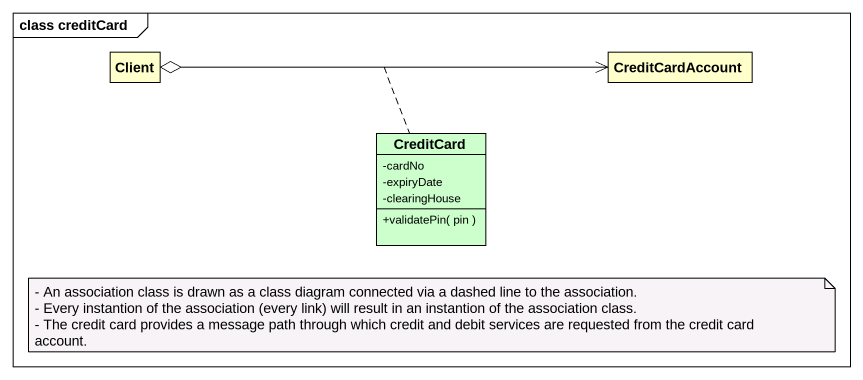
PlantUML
@startuml
mainframe class creditCard
hide circle
hide empty members
skinparam classAttributeIconSize 0
class Client #FFFFCC
class CreditCardAccount #FFFFCC
class CreditCard #CCFFCC {
  -cardNo
  -expiryDate
  -clearingHouse
  +validatePin( pin )
}
Client o-right-> CreditCardAccount
(Client, CreditCardAccount) .. CreditCard
note as N1
  - An association class is drawn as a class diagram connected via a dashed line to the association.
  - Every instantion of the association (every link) will result in an instantion of the association class.
  - The credit card provides a message path through which credit and debit services are requested from the credit card account.
end note
@enduml
